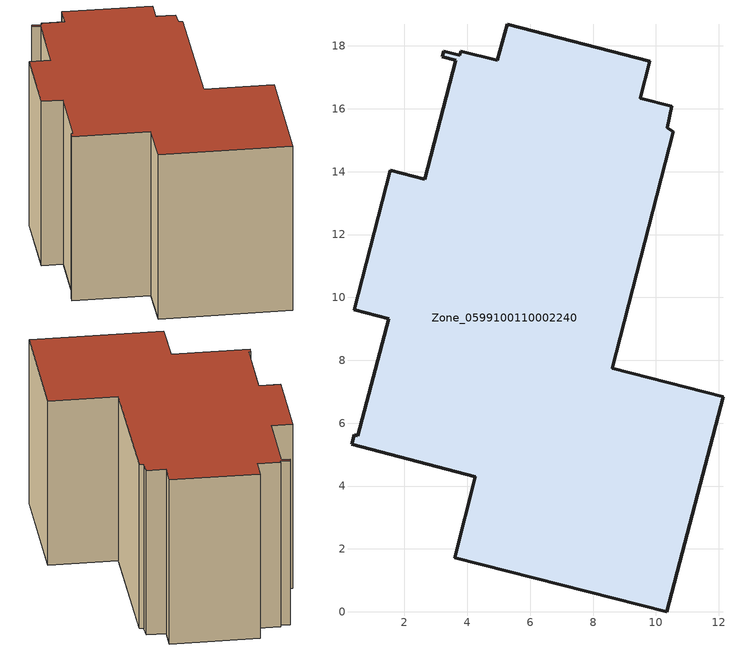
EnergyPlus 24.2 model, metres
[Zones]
Zone_0599100110002240
 floor ground (C_G): 10.5,16.09 10.35,15.4 10.55,15.27 8.6,7.75 12.13,6.85 10.34,0 3.6,1.71 4.26,4.29 0.31,5.32 0.4,5.63 0.51,5.6 1.5,9.33 0.4,9.61 1.54,14.04 2.64,13.77 3.62,17.55 3.2,17.66 3.24,17.83 3.76,17.7 3.79,17.84 4.95,17.54 5.27,18.69 9.8,17.51 9.5,16.34 z0
 wall outside (C_F): 3.6,1.71 10.34,0 12.13,6.85 8.6,7.75 10.55,15.27 10.35,15.4 10.5,16.09 9.5,16.34 9.8,17.51 5.27,18.69 4.95,17.54 3.79,17.84 3.76,17.7 3.24,17.83 3.2,17.66 3.62,17.55 2.64,13.77 1.54,14.04 0.4,9.61 1.5,9.33 0.51,5.6 0.4,5.63 0.31,5.32 4.26,4.29 3.6,1.71 z0:9.38
 roof outside (C_R): 10.35,15.4 10.5,16.09 9.5,16.34 9.8,17.51 5.27,18.69 4.95,17.54 3.79,17.84 3.76,17.7 3.24,17.83 3.2,17.66 3.62,17.55 2.64,13.77 1.54,14.04 0.4,9.61 1.5,9.33 0.51,5.6 0.4,5.63 0.31,5.32 4.26,4.29 3.6,1.71 10.34,0 12.13,6.85 8.6,7.75 10.55,15.27 z9.38
[BUILDING]
Pand.0599100110002240: North Axis=0; Terrain=City; Loads Convergence Tolerance Value=0.04; Temperature Convergence Tolerance Value=0.4; Solar Distribution=FullExterior; Maximum Number of Warmup Days=25; Minimum Number of Warmup Days=1
[Site:Location]
Rotterdam.The.Hague.AP_ZH_NLD Design_Conditions: Latitude=51.96; Longitude=4.45; Time Zone=1; Elevation=-4.5
[SITE:GROUNDTEMPERATURE:BUILDINGSURFACE]
18, 18, 18, 18, 18, 18, 18, 18, 18, 18, 18, 18
[MATERIAL] Thermal Absorptance=0.9; Solar Absorptance=0.7; Visible Absorptance=0.7
Name | Roughness | Thickness | Conductivity | Density | Specific Heat
G.D.2015-2018 | MediumSmooth | 0.15 | 0.0428571 | 540 | 1210
F.D.2015-2018 | Rough | 0.3 | 0.0666667 | 1920 | 840
R.D.2015-2018 | MediumRough | 0.2 | 0.0333333 | 1500 | 1000
[CONSTRUCTION]
C_G: G.D.2015-2018
C_F: F.D.2015-2018
C_R: R.D.2015-2018
[ZONE]
Zone_0599100110002240: Type=1; Multiplier=1; Ceiling Height=Autocalculate; Volume=Autocalculate; Floor Area=autocalculate; Part of Total Floor Area=Yes
[ZONEINFILTRATION:DESIGNFLOWRATE]
Infil_Zone_0599100110002240: Zone or ZoneList or Space or SpaceList=Zone_0599100110002240; Schedule=AlwaysOn; Design Flow Rate Calculation Method=Flow/Area; Flow Rate per Floor Area=0.0021; Constant Term Coefficient=1; Temperature Term Coefficient=0; Velocity Term Coefficient=0; Velocity Squared Term Coefficient=0
[HVACTEMPLATE:ZONE:IDEALLOADSAIRSYSTEM]
Zone_0599100110002240: Maximum Heating Supply Air Temperature=50; Minimum Cooling Supply Air Temperature=13; Maximum Heating Supply Air Humidity Ratio=0.0156; Minimum Cooling Supply Air Humidity Ratio=0.0077; Heating Limit=NoLimit; Cooling Limit=NoLimit; Dehumidification Control Type=ConstantSensibleHeatRatio; Cooling Sensible Heat Ratio=0.7; Dehumidification Setpoint=60; Humidification Control Type=None; Humidification Setpoint=30; Outdoor Air Method=None; Outdoor Air Flow Rate per Person=0.00944; Outdoor Air Flow Rate per Zone Floor Area=0; Outdoor Air Flow Rate per Zone=0; Demand Controlled Ventilation Type=None; Outdoor Air Economizer Type=NoEconomizer; Heat Recovery Type=None; Sensible Heat Recovery Effectiveness=0.7; Latent Heat Recovery Effectiveness=0.65
[ZONECONTROL:THERMOSTAT]
ThermostatControl_Zone_0599100110002240: Zone or ZoneList=Zone_0599100110002240; Control Type Schedule=DualSetpointControlType; Control 1=Thermostat_Zone_0599100110002240; Temperature Difference Between Cutout And Setpoint=0
[THERMOSTATSETPOINT:DUALSETPOINT]
Thermostat_Zone_0599100110002240: Heating Setpoint Temperature Schedule=HeatingSetpoint_Zone_0599100110002240; Cooling Setpoint Temperature Schedule=CoolingSetpoint_Zone_0599100110002240
[SCHEDULE:COMPACT]
HeatingSetpoint_Zone_0599100110002240: Through: 12/31, For: AllDays, Until: 24:00, 21
CoolingSetpoint_Zone_0599100110002240: Through: 12/31, For: AllDays, Until: 24:00, 24
DualSetpointControlType: Through: 12/31, For: AllDays, Until: 24:00, 4
AlwaysOn: Through: 12/31, For: AllDays, Until: 24:00, 1
